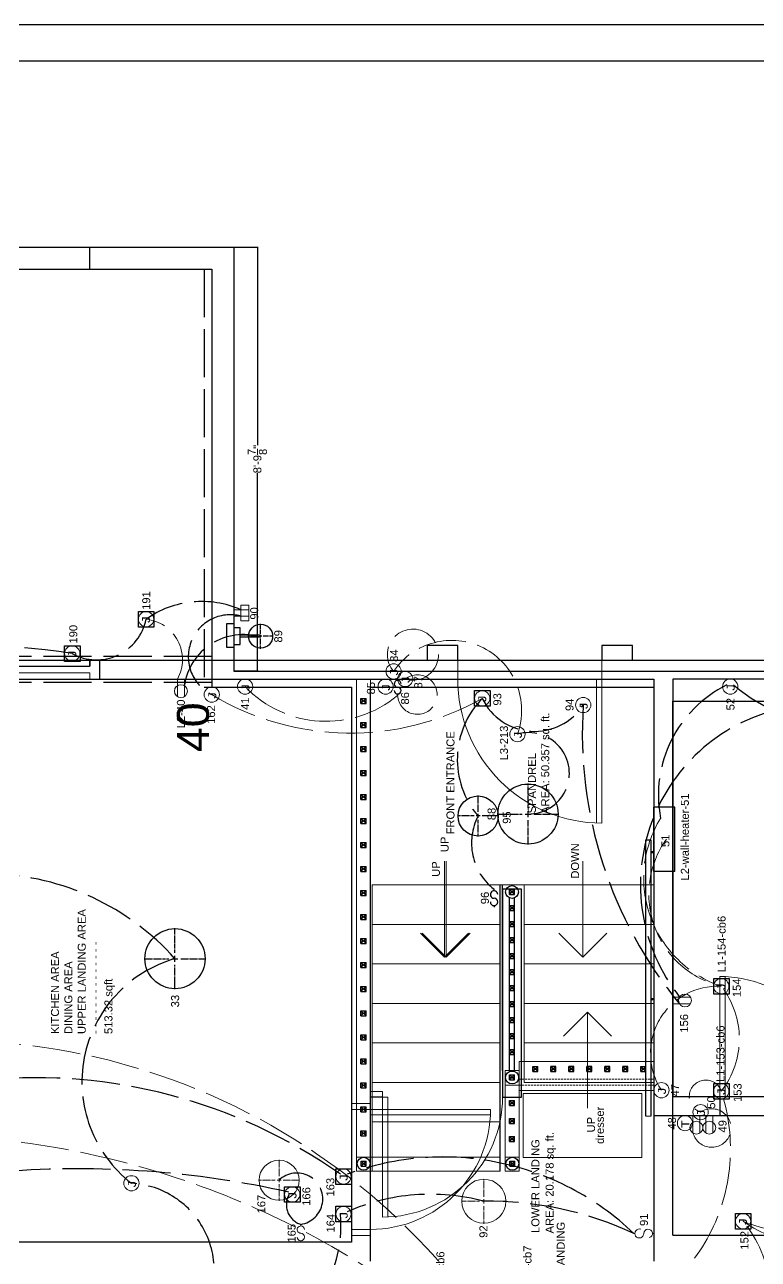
# Model space of a CAD drawing. Header units: inches. Extents: x 12 to 619, y -4 to 515.
# Drawn here: x 233.5 to 416.7, y 206.8 to 515.3 of the extents above; entities that cross this region are included whole.
import ezdxf

# ---------------------------------------------------------------- set-up
doc = ezdxf.new("R2010")
doc.units = ezdxf.units.IN
doc.header["$MEASUREMENT"] = 0
for name, pattern in [('ACAD_ISO02W100', [15, 12, -3]), ('CENTER2', [1.125, 0.75, -0.125, 0.125, -0.125]), ('DASHED', [0.75, 0.5, -0.25])]:
    doc.linetypes.add(name, pattern=pattern)
doc.layers.get('0').update_dxf_attribs({"color": 1, "lineweight": 9})
for name, color, linetype, lineweight in [('00-page-edge', 7, 'Continuous', 9), ('A101-Floorplan-1st-floor', 7, 'Continuous', 9), ('A101-Text', 7, 'Continuous', 9), ('A201-Floorplan-2nd-floor', 3, 'Continuous', 9), ('A201-Text', 3, 'Continuous', 9), ('E101-Electrical-1st-floor', 7, 'Continuous', 9), ('E201-Electrical-2nd-floor', 3, 'Continuous', 9)]:
    doc.layers.add(name, color=color, linetype=linetype, lineweight=lineweight)
doc.layers.get('0').off()
doc.styles.add('Reg', font='Courier New.ttf', dxfattribs={"height": 1})
doc.styles.get("Standard").update_dxf_attribs({"font": 'Arial.ttf', "height": 2})
doc.dimstyles.get("Standard").update_dxf_attribs({"dimtxt": 0.18, "dimasz": 0.1175, "dimexe": 0.18, "dimexo": 0.0625, "dimgap": 0.09, "dimtad": 0, "dimtoh": 1, "dimdec": 3, "dimzin": 0, "dimdsep": 46, "dimlunit": 4, "dimtxsty": 'Standard', "dimblk": 'ARCHTICK', "dimblk1": 'ARCHTICK', "dimblk2": 'ARCHTICK', "dimcen": 0.09, "dimadec": 1, "dimazin": 0, "dimtfac": 1, "dimtdec": 3, "dimtofl": 0, "dimtmove": 0, "dimatfit": 3, "dimfxl": 1, "dimtolj": 1, "dimtzin": 0, "dimarcsym": 0})

# ---------------------------------------------------------------- blocks, each defined once
blk = doc.blocks.new('*U12')
at = {"layer": 'E101-Electrical-1st-floor', "color": 0, "linetype": 'CENTER2', "lineweight": 30, "transparency": 16777216}
for p, q in [((0, 0.6), (0, 3.12)), ((-3.12, 0), (-0.6, 0)), ((0.6, 0), (3.12, 0)), ((0, -3.12), (0, -0.6))]:
    blk.add_line(p, q, dxfattribs=at)
at = {"layer": 'E101-Electrical-1st-floor', "color": 0, "linetype": 'Continuous', "lineweight": 30, "transparency": 16777216}
for p, q in [((-0.3, 0), (0.3, 0)), ((0, -0.3), (0, 0.3))]:
    blk.add_line(p, q, dxfattribs=at)
blk = doc.blocks.new('porch-led')
at = {"layer": 'E101-Electrical-1st-floor', "lineweight": 30}
for p, q in [((-2.85, 0, -84.5), (-2.85, 1.75, -84.5)), ((-2.85, 1.75, -84.5), (3.15, 1.75, -84.5)), ((3.15, 0, -84.5), (-2.85, 0, -84.5)), ((-2.08, 0, -84.5), (-2.08, -1.62, -84.5)), ((2.04, 0, -84.5), (-2.08, 0, -84.5)), ((2.04, -1.62, -84.5), (2.04, 0, -84.5)), ((3.15, 1.75, -84.5), (3.15, 0, -84.5)), ((-2.08, -1.62, -84.5), (2.04, -1.62, -84.5)), ((-0.27, -6.7, -84.5), (-0.27, -1.62, -84.5)), ((0.23, -6.7, -84.5), (0.23, -1.62, -84.5))]:
    blk.add_line(p, q, dxfattribs=at)
blk.add_circle((-0.02, -6.7, -84.5), 3, dxfattribs=at)
at = {"layer": 'E101-Electrical-1st-floor', "linetype": 'CENTER2', "lineweight": 30}
blk.add_blockref('*U12', (-0.02, -6.7, -84.5), dxfattribs=at)
blk = doc.blocks.new('L2-dining-room-window')
at = {"layer": 'A201-Floorplan-2nd-floor', "lineweight": 30}
for p, q in [((0, -2.5), (0, 0)), ((0, 0), (4.75, 0)), ((4.75, 0), (4.75, -2.5)), ((3.2, -2.5), (4.75, -2.5)), ((3.2, -2.5), (3.2, -92.5)), ((4.75, -2.5), (3.2, -2.5)), ((0, -92.5), (0, -95)), ((3.2, -92.5), (4.75, -92.5)), ((4.75, -92.5), (3.2, -92.5)), ((4.75, -95), (4.75, -92.5)), ((0, -95), (4.75, -95))]:
    blk.add_line(p, q, dxfattribs=at)
at = {"layer": 'A201-Floorplan-2nd-floor'}
blk.add_lwpolyline([(0, -92.5), (1.55, -92.5), (1.55, -2.5), (0, -2.5)], dxfattribs=at)
blk = doc.blocks.new('L2-SE-bedroom')
at = {"layer": 'A201-Floorplan-2nd-floor'}
for p, q in [((30, 0), (0, 0)), ((0, 0), (0, -1.38)), ((0, -1.38), (29.97, -1.38))]:
    blk.add_line(p, q, dxfattribs=at)
blk.add_arc((0, 0), 30, 270, 0, dxfattribs=at)
blk = doc.blocks.new('L2-wall-heater-51')
at = {"layer": 'E201-Electrical-2nd-floor', "lineweight": 30}
for p, q in [((0, -0.5, -12.5), (0, 4.75, -12.5)), ((0, 4.75, -12.5), (16, 4.75, -12.5)), ((16, -0.5, -12.5), (16, 4.75, -12.5)), ((0, 0, -12.5), (16, 0, -12.5)), ((0, -0.5, -12.5), (16, -0.5, -12.5))]:
    blk.add_line(p, q, dxfattribs=at)
blk = doc.blocks.new('lower-landing-to-garage-door')
at = {"layer": 'A101-Floorplan-1st-floor'}
for p, q in [((30, 0), (28.62, 0)), ((30, 0), (30, -30)), ((28.62, 0), (28.62, -29.97))]:
    blk.add_line(p, q, dxfattribs=at)
blk.add_arc((30, 0), 30, 180, 270, dxfattribs=at)
blk = doc.blocks.new('spandrel-door')
at = {"layer": 'A101-Floorplan-1st-floor'}
for p, q in [((0, 0), (-30, 0)), ((0, -1.38), (0, 0)), ((0, -1.38), (-29.97, -1.38))]:
    blk.add_line(p, q, dxfattribs=at)
blk.add_arc((0, 0), 30, 180, 270, dxfattribs=at)
blk = doc.blocks.new('brick-facade-right-of-front-door')
at = {"lineweight": 30}
for p, q in [((3.625, 7.625), (0, 7.625)), ((0, 7.625), (0, 0)), ((3.625, 0), (3.625, 7.625)), ((0, 0), (3.625, 0))]:
    blk.add_line(p, q, dxfattribs=at)
blk = doc.blocks.new('brick-facade-left-of-front-door')
at = {"lineweight": 30}
for p, q in [((3.625, 0), (0, 0)), ((0, 0), (0, -7.625)), ((3.625, -7.625), (3.625, 0)), ((0, -7.625), (3.625, -7.625))]:
    blk.add_line(p, q, dxfattribs=at)
blk = doc.blocks.new('*U73')
at = {"layer": 'E101-Electrical-1st-floor', "color": 0, "linetype": 'CENTER2', "transparency": 16777216}
for p, q in [((0, 1.1), (0, 5.62)), ((-5.62, 0), (-1.1, 0)), ((1.1, 0), (5.62, 0)), ((0, -5.62), (0, -1.1))]:
    blk.add_line(p, q, dxfattribs=at)
at = {"layer": 'E101-Electrical-1st-floor', "color": 0, "linetype": 'Continuous', "transparency": 16777216}
for p, q in [((-0.55, 0), (0.55, 0)), ((0, -0.55), (0, 0.55))]:
    blk.add_line(p, q, dxfattribs=at)
blk = doc.blocks.new('L1-landing-led-92')
at = {"layer": 'E101-Electrical-1st-floor'}
blk.add_circle((0, 0, -82.12), 5.5, dxfattribs=at)
at = {"layer": 'E101-Electrical-1st-floor', "linetype": 'CENTER2'}
blk.add_blockref('*U73', (0, 0, -82.12), dxfattribs=at)
blk = doc.blocks.new('L1-switch-165')
at = {"layer": 'E101-Electrical-1st-floor'}
for p, q in [((0.41, 0, -51.62), (0, 0, -51.62)), ((4.08, 0, -51.62), (4.49, 0, -51.62))]:
    blk.add_line(p, q, dxfattribs=at)
for centre, start, end in [((1.32, 0, -51.62), 90, 270), ((3.17, 0, -51.62), 270, 180), ((1.34, 0, -51.62), 270, 0)]:
    blk.add_arc(centre, 0.916, start, end, dxfattribs=at)
blk = doc.blocks.new('L2-duplex-40')
at = {"layer": 'E201-Electrical-2nd-floor'}
for p, q in [((0, 1.73, -15.88), (-4.39, 1.72, -15.88)), ((0, 0, -15.88), (-4.38, -0.01, -15.88))]:
    blk.add_line(p, q, dxfattribs=at)
blk.add_circle((-3.03, 0.87, -15.88), 1.61, dxfattribs=at)
blk = doc.blocks.new('L2-duplex-40-to-porch-led')
at = {"layer": 'E101-Electrical-1st-floor'}
for p, q in [((0, 0), (-4.39, -0.01)), ((0, -1.73), (-4.38, -1.74))]:
    blk.add_line(p, q, dxfattribs=at)
blk.add_circle((-3.03, -0.86), 1.61, dxfattribs=at)
blk = doc.blocks.new('*U133')
at = {"layer": 'E201-Electrical-2nd-floor', "color": 0, "linetype": 'CENTER2', "lineweight": -3, "transparency": 16777216}
for p, q in [((0, 1.5), (0, 7.62)), ((-7.62, 0), (-1.5, 0)), ((1.5, 0), (7.62, 0)), ((0, -7.62), (0, -1.5))]:
    blk.add_line(p, q, dxfattribs=at)
at = {"layer": 'E201-Electrical-2nd-floor', "color": 0, "linetype": 'Continuous', "lineweight": -3, "transparency": 16777216}
for p, q in [((-0.75, 0), (0.75, 0)), ((0, -0.75), (0, 0.75))]:
    blk.add_line(p, q, dxfattribs=at)
blk = doc.blocks.new('L2-ceiling-led-33')
at = {"layer": 'E201-Electrical-2nd-floor', "lineweight": -3}
blk.add_circle((0, 0, -93.62), 7.5, dxfattribs=at)
at = {"layer": 'E201-Electrical-2nd-floor', "linetype": 'CENTER2', "lineweight": -3, "rotation": 270}
blk.add_blockref('*U133', (0, 0, -93.62), dxfattribs=at)
blk = doc.blocks.new('L2-j-box')
at = {"layer": 'E201-Electrical-2nd-floor'}
blk.add_circle((0, 0), 1.9, dxfattribs=at)
at = {"layer": 'E201-Electrical-2nd-floor', "lineweight": 5, "style": 'Reg'}
blk.add_text('J', height=2, dxfattribs=at).set_placement((-1.25, -1.11))
blk = doc.blocks.new('L2-j-box-47')
at = {"layer": 'E201-Electrical-2nd-floor'}
blk.add_circle((0, -1.9, -46.62), 1.9, dxfattribs=at)
at = {"layer": 'E201-Electrical-2nd-floor', "lineweight": 5, "style": 'Reg'}
blk.add_text('J', height=2, dxfattribs=at).set_placement((-1.25, -3.01, -46.62))
blk = doc.blocks.new('L2-thermostat-48')
at = {"layer": 'E201-Electrical-2nd-floor'}
blk.add_circle((-1.9, 0, -59.62), 1.9, dxfattribs=at)
at = {"layer": 'E201-Electrical-2nd-floor', "lineweight": 5, "style": 'Reg'}
blk.add_text('T', height=2, dxfattribs=at).set_placement((-3.15, -1.11, -59.62))
blk = doc.blocks.new('L2-j-box-50')
at = {"layer": 'E201-Electrical-2nd-floor'}
blk.add_circle((-0.1, -1.9, -2), 1.9, dxfattribs=at)
at = {"layer": 'E201-Electrical-2nd-floor', "lineweight": 5, "style": 'Reg'}
blk.add_text('J', height=2, dxfattribs=at).set_placement((-1.35, -3.01, -2))
blk = doc.blocks.new('L2-two-duplex-49')
at = {"layer": 'E201-Electrical-2nd-floor'}
for p, q in [((0, 2.46, -15.62), (-4.39, 2.46, -15.62)), ((0, 0.73, -15.62), (-4.38, 0.73, -15.62)), ((0, -0.74, -15.62), (-4.39, -0.74, -15.62)), ((0, -2.47, -15.62), (-4.38, -2.47, -15.62))]:
    blk.add_line(p, q, dxfattribs=at)
for centre in [(-3.03, 1.6, -15.62), (-3.03, -1.6, -15.62)]:
    blk.add_circle(centre, 1.61, dxfattribs=at)
blk = doc.blocks.new('L2-j-box-52')
at = {"layer": 'E201-Electrical-2nd-floor'}
blk.add_circle((-1.9, 0, -27), 1.9, dxfattribs=at)
at = {"layer": 'E201-Electrical-2nd-floor', "lineweight": 5, "style": 'Reg'}
blk.add_text('J', height=2, dxfattribs=at).set_placement((-3.15, -1.11, -27))
blk = doc.blocks.new('L2-j-box-84')
at = {"layer": 'E201-Electrical-2nd-floor'}
blk.add_circle((1.9, 0, -147), 1.9, dxfattribs=at)
at = {"layer": 'E201-Electrical-2nd-floor', "lineweight": 5, "style": 'Reg'}
blk.add_text('J', height=2, dxfattribs=at).set_placement((0.65, -1.11, -147))
blk = doc.blocks.new('L2-j-box-85')
at = {"layer": 'E201-Electrical-2nd-floor'}
blk.add_circle((-1.9, 0, -70.12), 1.9, dxfattribs=at)
at = {"layer": 'E201-Electrical-2nd-floor', "lineweight": 5, "style": 'Reg'}
blk.add_text('J', height=2, dxfattribs=at).set_placement((-3.15, -1.11, -70.12))
blk = doc.blocks.new('L2-motion-switch-86')
at = {"layer": 'E201-Electrical-2nd-floor', "lineweight": -3}
for p, q in [((-3.74, 0, -64.62), (-4.11, 0, -64.62)), ((-0.37, 0, -64.62), (0, 0, -64.62))]:
    blk.add_line(p, q, dxfattribs=at)
for centre, start, end in [((-2.9, 0, -64.62), 90, 360), ((-1.22, 0, -64.62), 90, 180), ((-1.21, 0, -64.62), 270, 90)]:
    blk.add_arc(centre, 0.84, start, end, dxfattribs=at)
blk = doc.blocks.new('L2-j-box-87')
at = {"layer": 'E201-Electrical-2nd-floor'}
blk.add_circle((0, -1.9, -70.25), 1.9, dxfattribs=at)
at = {"layer": 'E201-Electrical-2nd-floor', "lineweight": 5, "style": 'Reg'}
blk.add_text('J', height=2, dxfattribs=at).set_placement((-1.25, -3.01, -70.25))
blk = doc.blocks.new('L2-front-door')
at = {"layer": 'A201-Floorplan-2nd-floor'}
for p, q in [((-36, 0), (0, 0)), ((-35.97, 1.38), (0, 1.38))]:
    blk.add_line(p, q, dxfattribs=at)
at = {"layer": 'A201-Floorplan-2nd-floor', "lineweight": 30}
blk.add_line((0, 1.38), (0, 0), dxfattribs=at)
at = {"layer": 'A201-Floorplan-2nd-floor'}
blk.add_arc((0, 0), 36, 90, 180, dxfattribs=at)
blk = doc.blocks.new('L2-banister-rail')
at = {"layer": 'A201-Floorplan-2nd-floor', "lineweight": -3}
for p, q in [((292.34, -354.55), (291.09, -355.8)), ((292.34, -355.8), (291.09, -354.55)), ((291.09, -354.55), (291.09, -355.8)), ((291.09, -354.55), (292.34, -354.55)), ((292.34, -354.55), (292.34, -355.8)), ((291.09, -355.8), (292.34, -355.8))]:
    blk.add_line(p, q, dxfattribs=at)
at = {"layer": 'A201-Floorplan-2nd-floor', "lineweight": 5}
blk.add_line((291.71, -355.8), (291.71, -354.55), dxfattribs=at)
blk = doc.blocks.new('L2-dresser-in-front-of-banister')
at = {"layer": 'A201-Floorplan-2nd-floor', "lineweight": 5}
for p, q in [((232.25, -357.98), (232.25, -387.6)), ((248.25, -357.98), (232.25, -357.98)), ((248.25, -387.6), (248.25, -357.98)), ((232.25, -387.6), (248.25, -387.6))]:
    blk.add_line(p, q, dxfattribs=at)
blk = doc.blocks.new('L2-SW-bannister-ball')
at = {"layer": 'A201-Floorplan-2nd-floor', "lineweight": -3}
blk.add_circle((231.61, -355.22), 1.62, dxfattribs=at)
at = {"color": 1, "lineweight": 5}
blk.add_blockref('L2-banister-rail', (-60.1, -0.01), dxfattribs=at)
blk = doc.blocks.new('L2-SE-bannister-ball')
at = {"layer": 'A201-Floorplan-2nd-floor', "lineweight": -3}
blk.add_circle((252.25, -355.22), 1.62, dxfattribs=at)
at = {"color": 1, "lineweight": 5}
blk.add_blockref('L2-banister-rail', (-39.46, 0), dxfattribs=at)
blk = doc.blocks.new('L1-pt-5-bannister-ball')
at = {"layer": 'A201-Floorplan-2nd-floor', "lineweight": -3}
blk.add_circle((298.59, -355.2), 1.61, dxfattribs=at)
at = {"color": 1, "lineweight": 5}
blk.add_blockref('L2-banister-rail', (6.88, -0.02), dxfattribs=at)
blk = doc.blocks.new('L2-south-stairway-5-steps')
at = {"layer": 'A201-Floorplan-2nd-floor', "lineweight": 5}
for p, q in [((-49.375, 0), (0, 0)), ((-49.375, 0), (-49.375, -32.40625)), ((-39.5, 0), (-39.5, -32.40625)), ((-29.625, 0), (-29.625, -32.40625)), ((-19.75, 0), (-19.75, -32.40625)), ((-9.875, 0), (-9.875, -32.40625)), ((0, 0), (0, -32.40625))]:
    blk.add_line(p, q, dxfattribs=at)
blk = doc.blocks.new('L1-south-stairway-5-steps')
at = {"layer": 'A101-Floorplan-1st-floor', "lineweight": 5}
for p, q in [((-49.375, 0), (0, 0)), ((-49.375, 0), (-49.375, -32.40625)), ((-39.5, 0), (-39.5, -32.40625)), ((-29.625, 0), (-29.625, -32.40625)), ((-19.75, 0), (-19.75, -32.40625)), ((-9.875, 0), (-9.875, -32.40625)), ((0, 0), (0, -32.40625))]:
    blk.add_line(p, q, dxfattribs=at)
blk = doc.blocks.new('L2-south-stairway-handrail-to-L1')
at = {"layer": 'A201-Floorplan-2nd-floor', "lineweight": -3}
for p, q in [((-44.12, 1.25), (11.23, 1.25)), ((11.23, 0), (-44.12, 0)), ((-28.71, -0.75), (-28.71, 0)), ((-28.46, -0.75), (-28.46, 0)), ((8.09, 0), (8.09, -0.75)), ((8.34, 0), (8.34, -0.75)), ((11.23, 1.25), (11.23, 0))]:
    blk.add_line(p, q, dxfattribs=at)
blk = doc.blocks.new('L1-south-stairway-handrail')
at = {"layer": 'A101-Floorplan-1st-floor', "lineweight": -3}
for p, q in [((-57.8, 1.25), (11.23, 1.25)), ((11.23, 0), (-57.8, 0)), ((-28.71, -0.75), (-28.71, 0)), ((-28.46, -0.75), (-28.46, 0)), ((8.09, 0), (8.09, -0.75)), ((8.34, 0), (8.34, -0.75)), ((11.23, 1.25), (11.23, 0))]:
    blk.add_line(p, q, dxfattribs=at)
at = {"layer": 'A101-Floorplan-1st-floor', "lineweight": 5}
blk.add_line((-57.8, 1.25), (-57.8, 0), dxfattribs=at)
blk = doc.blocks.new('L1-arrow')
at = {"lineweight": 5}
for p, q in [((188.32, -365.98), (182.32, -359.98)), ((182.32, -365.98), (164.32, -365.98)), ((182.32, -365.98), (188.32, -365.98)), ((188.32, -365.98), (182.32, -371.98))]:
    blk.add_line(p, q, dxfattribs=at)
blk = doc.blocks.new('L1-ceiling-j-box-163')
at = {"layer": 'E101-Electrical-1st-floor', "lineweight": 30}
for p, q in [((-1.98, 3.77, -99.87), (0, 3.78, -99.87)), ((-1.98, -0.08, -99.87), (-1.98, 3.77, -99.87)), ((0, 3.78, -99.87), (1.93, 3.78, -99.87)), ((1.93, 3.78, -99.87), (1.93, -0.08, -99.87)), ((1.93, -0.08, -99.87), (-1.98, -0.08, -99.87))]:
    blk.add_line(p, q, dxfattribs=at)
at = {"layer": 'E101-Electrical-1st-floor'}
blk.add_circle((0, 1.88, -99.87), 1.9, dxfattribs=at)
at = {"layer": 'E101-Electrical-1st-floor', "lineweight": 5, "style": 'Reg'}
blk.add_text('J', height=2, dxfattribs=at).set_placement((-1.3, 0.86, -99.87))
blk = doc.blocks.new('L1-j-box-164')
at = {"layer": 'E101-Electrical-1st-floor', "lineweight": 30}
for p, q in [((-1.98, 0, -99.87), (-1.98, 3.85, -99.87)), ((-1.98, 3.85, -99.87), (0, 3.85, -99.87)), ((0, 3.85, -99.87), (1.93, 3.85, -99.87)), ((1.93, 3.85, -99.87), (1.93, 0, -99.87)), ((1.93, 0, -99.87), (-1.98, 0, -99.87))]:
    blk.add_line(p, q, dxfattribs=at)
at = {"layer": 'E101-Electrical-1st-floor'}
blk.add_circle((0, 1.95, -99.87), 1.9, dxfattribs=at)
at = {"layer": 'E101-Electrical-1st-floor', "lineweight": 5, "style": 'Reg'}
blk.add_text('J', height=2, dxfattribs=at).set_placement((-1.34, 0.91, -99.87))
blk = doc.blocks.new('L1-ceiling-j-box-152')
at = {"layer": 'E101-Electrical-1st-floor', "lineweight": 30}
for p, q in [((-1.98, -1.95, -96.5), (-1.98, 1.9, -96.5)), ((-1.98, 1.9, -96.5), (0, 1.9, -96.5)), ((0, 1.9, -96.5), (1.93, 1.9, -96.5)), ((1.93, 1.9, -96.5), (1.93, -1.95, -96.5)), ((1.93, -1.95, -96.5), (-1.98, -1.95, -96.5))]:
    blk.add_line(p, q, dxfattribs=at)
at = {"layer": 'E101-Electrical-1st-floor'}
blk.add_circle((0, 0, -96.5), 1.9, dxfattribs=at)
at = {"layer": 'E101-Electrical-1st-floor', "lineweight": 5, "style": 'Reg'}
blk.add_text('J', height=2, dxfattribs=at).set_placement((-1.16, -0.99, -96.5))
blk = doc.blocks.new('L1-ceiling-j-box-153')
at = {"layer": 'E101-Electrical-1st-floor', "lineweight": 30}
for p, q in [((-1.98, -1.95, -96), (-1.98, 1.9, -96)), ((-1.98, 1.9, -96), (0, 1.9, -96)), ((0, 1.9, -96), (1.93, 1.9, -96)), ((1.93, 1.9, -96), (1.93, -1.95, -96)), ((1.93, -1.95, -96), (-1.98, -1.95, -96))]:
    blk.add_line(p, q, dxfattribs=at)
at = {"layer": 'E101-Electrical-1st-floor'}
blk.add_circle((0, 0, -96), 1.9, dxfattribs=at)
at = {"layer": 'E101-Electrical-1st-floor', "lineweight": 5, "style": 'Reg'}
blk.add_text('J', height=2, dxfattribs=at).set_placement((-1.16, -0.99, -96))
blk = doc.blocks.new('L1-ceiling-j-box-154')
at = {"layer": 'E101-Electrical-1st-floor', "lineweight": 30}
for p, q in [((-1.98, -1.95, -95.88), (-1.98, 1.9, -95.88)), ((-1.98, 1.9, -95.88), (0, 1.9, -95.88)), ((0, 1.9, -95.88), (1.93, 1.9, -95.88)), ((1.93, 1.9, -95.88), (1.93, -1.95, -95.88)), ((1.93, -1.95, -95.88), (-1.98, -1.95, -95.88))]:
    blk.add_line(p, q, dxfattribs=at)
at = {"layer": 'E101-Electrical-1st-floor'}
blk.add_circle((0, 0, -95.88), 1.9, dxfattribs=at)
at = {"layer": 'E101-Electrical-1st-floor', "lineweight": 5, "style": 'Reg'}
blk.add_text('J', height=2, dxfattribs=at).set_placement((-1.16, -0.99, -95.88))
blk = doc.blocks.new('L1-gfci-protected-duplex-156')
at = {"layer": 'E101-Electrical-1st-floor'}
for p, q in [((0, 0, -18.75), (0, -4.39, -18.75)), ((1.73, 0, -18.75), (1.73, -4.38, -18.75))]:
    blk.add_line(p, q, dxfattribs=at)
blk.add_circle((0.86, -3.03, -18.75), 1.61, dxfattribs=at)
blk = doc.blocks.new('L1-j-box-94')
at = {"layer": 'E101-Electrical-1st-floor'}
blk.add_circle((-1.9, 0, -24.5), 1.9, dxfattribs=at)
at = {"layer": 'E101-Electrical-1st-floor', "lineweight": 5, "style": 'Reg'}
blk.add_text('J', height=2, dxfattribs=at).set_placement((-3.15, -1.11, -24.5))
blk = doc.blocks.new('L1-gfci-protected-j-box-162')
at = {"layer": 'E101-Electrical-1st-floor'}
blk.add_circle((0, 0, -48.75), 1.9, dxfattribs=at)
at = {"layer": 'E101-Electrical-1st-floor', "lineweight": 5, "style": 'Reg'}
blk.add_text('J', height=2, dxfattribs=at).set_placement((-1.25, -1.11, -48.75))
blk = doc.blocks.new('*U311')
at = {"layer": 'E101-Electrical-1st-floor', "color": 0, "linetype": 'CENTER2', "transparency": 16777216}
for p, q in [((0, 1), (0, 5.12)), ((-5.12, 0), (-1, 0)), ((1, 0), (5.12, 0)), ((0, -5.12), (0, -1))]:
    blk.add_line(p, q, dxfattribs=at)
at = {"layer": 'E101-Electrical-1st-floor', "color": 0, "linetype": 'Continuous', "transparency": 16777216}
for p, q in [((-0.5, 0), (0.5, 0)), ((0, -0.5), (0, 0.5))]:
    blk.add_line(p, q, dxfattribs=at)
blk = doc.blocks.new('L1-garage-ceiling-led-167')
at = {"layer": 'E101-Electrical-1st-floor'}
blk.add_circle((0, 0, -100.88), 5, dxfattribs=at)
at = {"layer": 'E101-Electrical-1st-floor', "linetype": 'CENTER2'}
blk.add_blockref('*U311', (0, 0, -100.88), dxfattribs=at)
blk = doc.blocks.new('L1-ceiling-j-box-166')
at = {"layer": 'E101-Electrical-1st-floor', "lineweight": 30}
for p, q in [((-1.98, -1.95, -100.12), (-1.98, 1.9, -100.12)), ((-1.98, 1.9, -100.12), (0, 1.9, -100.12)), ((0, 1.9, -100.12), (1.93, 1.9, -100.12)), ((1.93, 1.9, -100.12), (1.93, -1.95, -100.12)), ((1.93, -1.95, -100.12), (-1.98, -1.95, -100.12))]:
    blk.add_line(p, q, dxfattribs=at)
at = {"layer": 'E101-Electrical-1st-floor'}
blk.add_circle((0, 0, -100.12), 1.9, dxfattribs=at)
at = {"layer": 'E101-Electrical-1st-floor', "lineweight": 5, "style": 'Reg'}
blk.add_text('J', height=2, dxfattribs=at).set_placement((-1.27, -1.05, -100.12))
blk = doc.blocks.new('L1-ceiling-j-box-190')
at = {"layer": 'E101-Electrical-1st-floor', "lineweight": 30}
for p, q in [((-1.98, -1.95, -96.88), (-1.98, 1.9, -96.88)), ((-1.98, 1.9, -96.88), (0, 1.9, -96.88)), ((0, 1.9, -96.88), (1.93, 1.9, -96.88)), ((1.93, 1.9, -96.88), (1.93, -1.95, -96.88)), ((1.93, -1.95, -96.88), (-1.98, -1.95, -96.88))]:
    blk.add_line(p, q, dxfattribs=at)
at = {"layer": 'E101-Electrical-1st-floor'}
blk.add_circle((0, 0, -96.88), 1.9, dxfattribs=at)
at = {"layer": 'E101-Electrical-1st-floor', "lineweight": 5, "style": 'Reg'}
blk.add_text('J', height=2, dxfattribs=at).set_placement((-1.16, -0.99, -96.88))
blk = doc.blocks.new('L1-ceiling-j-box-191')
at = {"layer": 'E101-Electrical-1st-floor', "lineweight": 30}
for p, q in [((-1.98, -1.95, -84.5), (-1.98, 1.9, -84.5)), ((-1.98, 1.9, -84.5), (0, 1.9, -84.5)), ((0, 1.9, -84.5), (1.93, 1.9, -84.5)), ((1.93, 1.9, -84.5), (1.93, -1.95, -84.5)), ((1.93, -1.95, -84.5), (-1.98, -1.95, -84.5))]:
    blk.add_line(p, q, dxfattribs=at)
at = {"layer": 'E101-Electrical-1st-floor'}
blk.add_circle((0, 0, -84.5), 1.9, dxfattribs=at)
at = {"layer": 'E101-Electrical-1st-floor', "lineweight": 5, "style": 'Reg'}
blk.add_text('J', height=2, dxfattribs=at).set_placement((-1.16, -0.99, -84.5))
blk = doc.blocks.new('L1-front-porch-gfci-duplex-90')
at = {"layer": 'E101-Electrical-1st-floor'}
for p, q in [((0, 0, -25.5), (0, -3.72, -25.5)), ((1.57, 0, -25.5), (1.57, -3.72, -25.5)), ((-1.18, -3.72, -25.5), (-1.18, -1.79, -25.5)), ((2.75, -1.79, -25.5), (-1.18, -1.79, -25.5)), ((2.75, -1.79, -25.5), (2.75, -3.72, -25.5)), ((2.75, -3.72, -25.5), (-1.18, -3.72, -25.5))]:
    blk.add_line(p, q, dxfattribs=at)
blk = doc.blocks.new('L1-spandrel-ceiling-j-box-93')
at = {"layer": 'E101-Electrical-1st-floor', "lineweight": 30}
for p, q in [((-1.98, -1.95, -39.88), (-1.98, 1.9, -39.88)), ((-1.98, 1.9, -39.88), (0, 1.9, -39.88)), ((0, 1.9, -39.88), (1.93, 1.9, -39.88)), ((1.93, 1.9, -39.88), (1.93, -1.95, -39.88)), ((1.93, -1.95, -39.88), (-1.98, -1.95, -39.88))]:
    blk.add_line(p, q, dxfattribs=at)
at = {"layer": 'E101-Electrical-1st-floor'}
blk.add_circle((0, 0, -39.88), 1.9, dxfattribs=at)
at = {"layer": 'E101-Electrical-1st-floor', "lineweight": 5, "style": 'Reg'}
blk.add_text('J', height=2, dxfattribs=at).set_placement((-1.16, -0.99, -39.88))
blk = doc.blocks.new('*U319')
at = {"layer": 'E101-Electrical-1st-floor', "color": 0, "linetype": 'CENTER2', "lineweight": -3, "transparency": 16777216}
for p, q in [((0, 1), (0, 5.12)), ((-5.12, 0), (-1, 0)), ((1, 0), (5.12, 0)), ((0, -5.12), (0, -1))]:
    blk.add_line(p, q, dxfattribs=at)
at = {"layer": 'E101-Electrical-1st-floor', "color": 0, "linetype": 'Continuous', "lineweight": -3, "transparency": 16777216}
for p, q in [((-0.5, 0), (0.5, 0)), ((0, -0.5), (0, 0.5))]:
    blk.add_line(p, q, dxfattribs=at)
blk = doc.blocks.new('L1-spandrel-ceiling-led-95')
at = {"layer": 'E101-Electrical-1st-floor', "lineweight": -3}
blk.add_circle((0, 0, -39.38), 5, dxfattribs=at)
at = {"layer": 'E101-Electrical-1st-floor', "linetype": 'CENTER2', "lineweight": -3}
blk.add_blockref('*U319', (0, 0, -39.38), dxfattribs=at)
blk = doc.blocks.new('L1-spandrel-basic-switch-96')
at = {"layer": 'E101-Electrical-1st-floor', "lineweight": -3}
for p, q in [((-4.08, 0, -39.38), (-4.49, 0, -39.38)), ((-0.41, 0, -39.38), (0, 0, -39.38))]:
    blk.add_line(p, q, dxfattribs=at)
for centre, start, end in [((-3.17, 0, -39.38), 90, 270), ((-1.32, 0, -39.38), 270, 180), ((-3.15, 0, -39.38), 270, 0)]:
    blk.add_arc(centre, 0.916, start, end, dxfattribs=at)
blk = doc.blocks.new('L1-landing-toggle-switch-91')
at = {"layer": 'E101-Electrical-1st-floor'}
for p, q in [((0, 4.74, -46.25), (0, 5, -46.25)), ((0, 0, -46.25), (0, 0.35, -46.25))]:
    blk.add_line(p, q, dxfattribs=at)
at = {"layer": 'E101-Electrical-1st-floor', "elevation": -46.25}
for points in [[(1.06, 3.25, 3.139408), (0, 2.5, 3.139408)], [(0, 2.5, -2.004555), (-1.06, 1.15)]]:
    blk.add_lwpolyline(points, format="xyb", dxfattribs=at)
blk = doc.blocks.new('L1-154')
at = {"layer": 'E201-Electrical-2nd-floor', "lineweight": 30}
for p, q in [((-1.98, -1.95, -95.88), (-1.98, 1.9, -95.88)), ((-1.98, 1.9, -95.88), (0, 1.9, -95.88)), ((0, 1.9, -95.88), (1.93, 1.9, -95.88)), ((1.93, 1.9, -95.88), (1.93, -1.95, -95.88)), ((1.93, -1.95, -95.88), (-1.98, -1.95, -95.88))]:
    blk.add_line(p, q, dxfattribs=at)
at = {"layer": 'E201-Electrical-2nd-floor'}
blk.add_circle((0, 0, -95.88), 1.9, dxfattribs=at)
at = {"layer": 'E201-Electrical-2nd-floor', "lineweight": 5, "style": 'Reg'}
blk.add_text('J', height=2, dxfattribs=at).set_placement((-1.16, -0.99, -95.88))
blk = doc.blocks.new('L2-51')
at = {"layer": 'E101-Electrical-1st-floor', "lineweight": 30}
for p, q in [((0, 0), (0, 5.25)), ((0, 5.25), (16, 5.25)), ((16, 0), (16, 5.25)), ((0, 0.5), (16, 0.5)), ((0, 0), (16, 0))]:
    blk.add_line(p, q, dxfattribs=at)
blk = doc.blocks.new('L1-153-cb6')
at = {"layer": 'E201-Electrical-2nd-floor', "lineweight": 30}
for p, q in [((-1.98, -1.95), (-1.98, 1.9)), ((-1.98, 1.9), (0, 1.9)), ((0, 1.9), (1.93, 1.9)), ((1.93, 1.9), (1.93, -1.95)), ((1.93, -1.95), (-1.98, -1.95))]:
    blk.add_line(p, q, dxfattribs=at)
at = {"layer": 'E201-Electrical-2nd-floor'}
blk.add_circle((0, 0), 1.9, dxfattribs=at)
at = {"layer": 'E201-Electrical-2nd-floor', "lineweight": 5, "style": 'Reg'}
blk.add_text('J', height=2, dxfattribs=at).set_placement((-1.16, -0.99))
blk = doc.blocks.new('*U401')
at = {"layer": 'E201-Electrical-2nd-floor', "color": 0, "linetype": 'CENTER2', "lineweight": -3, "transparency": 16777216}
for p, q in [((0, 1.5), (0, 7.62)), ((-7.62, 0), (-1.5, 0)), ((1.5, 0), (7.62, 0)), ((0, -7.62), (0, -1.5))]:
    blk.add_line(p, q, dxfattribs=at)
at = {"layer": 'E201-Electrical-2nd-floor', "color": 0, "linetype": 'Continuous', "lineweight": -3, "transparency": 16777216}
for p, q in [((-0.75, 0), (0.75, 0)), ((0, -0.75), (0, 0.75))]:
    blk.add_line(p, q, dxfattribs=at)
blk = doc.blocks.new('L2-pendant-light-88')
at = {"layer": 'E201-Electrical-2nd-floor', "lineweight": -3}
blk.add_circle((0, 0, -85.88), 7.5, dxfattribs=at)
at = {"layer": 'E201-Electrical-2nd-floor', "linetype": 'CENTER2', "lineweight": -3, "rotation": 270}
blk.add_blockref('*U401', (0, 0, -85.88), dxfattribs=at)
blk = doc.blocks.new('L3-212')
at = {"layer": 'E201-Electrical-2nd-floor'}
blk.add_circle((0, 0), 1.9, dxfattribs=at)
at = {"layer": 'E201-Electrical-2nd-floor', "lineweight": 5, "style": 'Reg'}
blk.add_text('J', height=2, dxfattribs=at).set_placement((-1.25, -1.11))
blk = doc.blocks.new('L3-209')
at = {"layer": 'E201-Electrical-2nd-floor'}
blk.add_circle((0, 0), 1.9, dxfattribs=at)
at = {"layer": 'E201-Electrical-2nd-floor', "lineweight": 5, "style": 'Reg'}
blk.add_text('J', height=2, dxfattribs=at).set_placement((-1.25, -1.11))
blk = doc.blocks.new('_ArchTick')
at = {"color": 0, "linetype": 'ByBlock', "lineweight": 30, "const_width": 0.15}
blk.add_lwpolyline([(-0.5, -0.5), (0.5, 0.5)], dxfattribs=at)
blk = doc.blocks.new('*D456')
at = {"layer": 'A101-Text', "color": 0, "lineweight": -2, "transparency": 16777216}
for p, q in [((285.79, 459.75), (291.78, 459.75)), ((291.6, 459.75), (291.6, 410.26)), ((291.6, 353.82), (291.6, 403.31)), ((285.79, 353.82), (291.78, 353.82))]:
    blk.add_line(p, q, dxfattribs=at)
at = {"layer": 'A101-Text', "color": 0, "lineweight": -2, "transparency": 16777216, "xscale": 0.1175, "yscale": 0.1175, "zscale": 0.1175}
for p, rotation in [((291.6, 459.75), 90), ((291.6, 353.82), 270)]:
    blk.add_blockref('_ArchTick', p, dxfattribs=dict(at, rotation=rotation))
at = {"layer": 'A101-Text', "color": 0, "lineweight": 5, "transparency": 16777216, "insert": (291.6, 406.78), "char_height": 2, "attachment_point": 5, "rotation": 90}
blk.add_mtext('\\A1;8\'-9{\\H1x;\\S7/8;}"', dxfattribs=at)

msp = doc.modelspace()

# ---------------------------------------------------------------- linework, layer by layer
at = {"layer": '00-page-edge', "lineweight": -3}
for points in [[(12.0961, -4.0387), (619.3969, -4.0387), (619.3969, 515.3126), (12.0961, 515.3126)], [(565.3969, 4.9613), (21.0961, 4.9613), (21.0961, 506.3126), (565.3969, 506.3126)]]:
    msp.add_lwpolyline(points, close=True, dxfattribs=at)
at = {"layer": 'A101-Floorplan-1st-floor', "lineweight": -3}
for p, q in [((52.3788, 459.7508), (285.7225, 459.7508)), ((249.7538, 454.2508), (249.7538, 459.7508)), ((285.7225, 459.7508), (285.7225, 353.8173)), ((285.7225, 353.8173), (532.5022, 353.8173)), ((319.8232, 206.3187), (319.8232, 349.8187)), ((319.8232, 349.8187), (390.6044, 349.8187)), ((390.6044, 349.8187), (390.6044, 206.3187)), ((395.3544, 212.8187), (395.3544, 346.3187)), ((395.3544, 346.3187), (527.7522, 346.3187)), ((352.1982, 251.0048), (352.1982, 300.3798)), ((322.8232, 247.3701), (319.8232, 247.3701)), ((395.3544, 212.8187), (431.4482, 212.8187))]:
    msp.add_line(p, q, dxfattribs=at)
at = {"layer": 'A101-Floorplan-1st-floor', "linetype": 'ACAD_ISO02W100', "lineweight": -3}
for p, q in [((278.3163, 454.2508), (278.3163, 349.8187)), ((280.2225, 357.4437), (58.0663, 357.4437)), ((280.2225, 350.9437), (58.0663, 350.9437))]:
    msp.add_line(p, q, dxfattribs=at)
at = {"layer": 'A101-Floorplan-1st-floor', "lineweight": 5}
for p, q in [((320.2607, 300.3798), (320.2607, 251.0048)), ((352.1982, 300.3798), (320.2607, 300.3798)), ((352.1982, 290.5048), (320.2607, 290.5048)), ((352.1982, 280.6298), (320.2607, 280.6298)), ((352.1982, 270.7548), (320.2607, 270.7548)), ((352.1982, 260.8798), (320.2607, 260.8798)), ((352.1982, 251.0048), (320.2607, 251.0048)), ((322.8232, 248.7451), (319.8232, 248.7451)), ((322.8232, 247.3701), (322.8232, 248.7451)), ((319.8232, 245.7878), (315.0732, 245.7878)), ((319.8232, 244.2878), (315.0732, 244.2878)), ((315.0732, 214.2563), (319.8232, 214.2563)), ((315.0732, 212.7563), (319.8232, 212.7563))]:
    msp.add_line(p, q, dxfattribs=at)
at = {"layer": 'A101-Floorplan-1st-floor', "lineweight": -3}
msp.add_lwpolyline([(278.3163, 349.8187), (315.0732, 349.8187), (315.0732, 211.0687), (58.0663, 211.0687), (58.0663, 454.2508), (280.2225, 454.2508), (280.2225, 349.8187)], dxfattribs=at)
msp.add_lwpolyline([(357.5732, 247.3701), (357.5732, 299.2672), (352.8232, 299.2672), (352.8232, 247.3701)], close=True, dxfattribs=at)
at = {"layer": 'A201-Floorplan-2nd-floor', "lineweight": -3}
for p, q in [((90.6912, 356.5673), (532.5022, 356.5673)), ((352.1982, 228.8758), (352.1982, 300.3798)), ((352.8232, 254.0048), (352.8232, 300.3798)), ((354.5545, 254.0048), (354.5545, 297.1224)), ((355.8045, 254.0048), (355.8045, 297.1066)), ((407.0419, 247.5048), (407.0419, 242.7548))]:
    msp.add_line(p, q, dxfattribs=at)
at = {"layer": 'A201-Floorplan-2nd-floor', "lineweight": 5}
for p, q in [((341.6398, 351.8173), (341.6398, 356.5673)), ((377.6398, 351.8173), (377.6398, 356.5673)), ((316.3544, 351.8173), (316.3544, 228.8758)), ((319.8544, 351.8173), (319.8544, 228.8758)), ((320.2607, 300.3798), (320.2607, 228.8758)), ((352.1982, 300.3798), (320.2607, 300.3798)), ((390.6044, 300.3798), (352.1982, 300.3798)), ((352.1982, 290.5048), (320.2607, 290.5048)), ((352.1982, 280.6298), (320.2607, 280.6298)), ((352.1982, 270.7548), (320.2607, 270.7548)), ((352.1982, 260.8798), (320.2607, 260.8798)), ((390.6044, 256.2548), (356.9794, 256.2548)), ((356.9794, 228.8758), (356.9794, 256.2548)), ((390.6044, 249.0048), (390.6044, 256.2548)), ((353.4794, 228.8758), (353.4794, 254.0048)), ((353.4794, 254.0048), (356.9794, 254.0048)), ((352.1982, 251.0048), (320.2607, 251.0048)), ((356.9794, 250.3606), (353.4794, 250.3606)), ((390.6044, 249.0048), (356.9794, 249.0048)), ((352.1982, 241.1298), (320.2607, 241.1298)), ((352.1982, 232.3161), (316.3544, 232.3161)), ((353.4794, 232.3161), (356.9794, 232.3161)), ((316.3544, 228.8758), (352.1982, 228.8758)), ((353.4794, 228.8758), (356.9794, 228.8758))]:
    msp.add_line(p, q, dxfattribs=at)
at = {"layer": 'A201-Floorplan-2nd-floor', "linetype": 'DASHED', "lineweight": 5}
for p, q in [((356.9794, 251.8606), (390.6044, 251.8606)), ((356.9794, 250.3606), (390.6044, 250.3606))]:
    msp.add_line(p, q, dxfattribs=at)
at = {"layer": 'A201-Floorplan-2nd-floor', "lineweight": -3}
for points in [[(221.7882, 173.9383), (221.7882, 40.0259), (95.4132, 39.9423), (95.4132, 351.8173), (390.6044, 351.8173), (390.6044, 242.7548), (453.452, 242.7548), (453.452, 218.2548), (439.8979, 218.2548), (439.8979, 152.5048), (404.5647, 152.5048), (404.5647, 173.9383), (221.7829, 173.9383)], [(366.1044, 254.9673), (364.8549, 254.9673)], [(370.6044, 254.9673), (369.3549, 254.9673)], [(375.1044, 254.9673), (373.8549, 254.9673)], [(379.6044, 254.9673), (378.358, 254.9673)], [(384.1044, 254.9673), (382.8549, 254.9673)]]:
    msp.add_lwpolyline(points, dxfattribs=at)
msp.add_lwpolyline([(457.327, 247.5048), (457.327, 218.2548), (527.7522, 218.2548), (527.7522, 351.8173), (395.3544, 351.8173), (395.3544, 247.5048)], close=True, dxfattribs=at)
at = {"layer": 'E101-Electrical-1st-floor', "linetype": 'ACAD_ISO02W100', "lineweight": -3}
for centre, radius, start, end in [((277.7232, 347.1482), 24.0391, 65.976439, 125.346049), ((284.8762, 357.3534), 10.5178, 75.49911, 243.739066), ((251.4842, 369.1789), 12.5678, 240.935353, 348.885597), ((288.0754, 348.0661), 14.8386, 72.964763, 171.979659), ((218.5791, 179.0342), 181.1529, 81.492461, 98.705679), ((363.344, 331.7087), 21.8073, 135.609549, 220.351827), ((360.8327, 353.222), 14.4928, 205.582397, 326.941857), ((479.0324, 338.2504), 106.2881, 176.188203, 219.508098), ((432.3762, 300.4026), 45.1126, 101.267748, 218.43126), ((359.7504, 310.8277), 14.6757, 152.567175, 231.915958), ((236.1302, 119.8269), 132.3744, 54.848465, 135.282954), ((338.0097, 163.5229), 68.8605, 46.276787, 110.409952), ((246.6965, -11.8894), 241.3278, 77.363963, 111.291744), ((301.5041, 221.93), 6.4413, 278.365841, 133.93276), ((304.0082, 220.4729), 5.1594, 151.387068, 252.31919), ((334.8378, 171.2507), 51.8117, 75.093531, 113.719969), ((349.3395, 135.512), 85.8147, 65.001416, 90.783569), ((282.3427, 215.0258), 30.1418, 297.619286, 5.731244)]:
    msp.add_arc(centre, radius, start, end, dxfattribs=at)
at = {"layer": 'E101-Electrical-1st-floor', "linetype": 'ACAD_ISO02W100', "lineweight": 5}
for centre, radius, start, end in [((262.7726, 356.6838), 10.1264, 331.259964, 84.084357), ((314.8116, 405.2952), 66.9939, 238.915499, 299.460418), ((413.0742, 298.0692), 23.7089, 144.606232, 256.272932), ((390.6083, 261.9281), 21.341, 322.100258, 37.899742), ((363.4784, 234.4355), 46.2625, 286.595085, 18.11374), ((425.2167, 245.0942), 31.3063, 246.803639, 346.326464), ((390.6571, 197.7807), 28.9442, 194.939858, 39.827165), ((436.4013, 250.9315), 41.8453, 235.808109, 304.191891)]:
    msp.add_arc(centre, radius, start, end, dxfattribs=at)
at = {"layer": 'E201-Electrical-2nd-floor', "linetype": 'ACAD_ISO02W100', "lineweight": 5}
for centre, radius, start, end in [((330.4453, 357.9037), 6.3808, 252.528111, 221.031714), ((340.1416, 344.0118), 17.455, 339.944412, 146.228111), ((331.5563, 347.9266), 4.9294, 182.600049, 127.880838), ((308.7697, 369.1669), 27.9242, 223.571777, 309.767382), ((416.6476, 302.0878), 28.5718, 148.539244, 251.21758), ((406.5626, 258.2596), 16.8012, 86.978632, 213.187664), ((214.6294, 98.4975), 162.9976, 348.783325, 136.924452), ((403.5603, 247.4888), 4.1091, 18.883551, 251.803922), ((405.0373, 239.6287), 4.8242, 195.205827, 124.899815), ((204.1322, 23.0294), 214.9445, 47.193865, 119.655992)]:
    msp.add_arc(centre, radius, start, end, dxfattribs=at)
at = {"layer": 'E201-Electrical-2nd-floor', "linetype": 'ACAD_ISO02W100', "lineweight": -3}
for centre, radius, start, end in [((422.5436, 322.7572), 30.8103, 116.376848, 190.769908), ((439.192, 384.2394), 44.3917, 229.746703, 303.974275), ((359.3409, 328.2579), 10.1713, 269.123232, 105.994452), ((223.6293, 239.6109), 63.5548, 41.758866, 134.537194), ((279.8739, 251.112), 32.0676, 105.993817, 232.072703), ((258.9435, 203.9327), 21.9186, 325.643802, 86.809811)]:
    msp.add_arc(centre, radius, start, end, dxfattribs=at)

# ---------------------------------------------------------------- block references
at = {"lineweight": -3, "rotation": 89.99999999999999}
for name, p in [('L2-dining-room-window', (157.2419, 351.8173)), ('L2-SE-bedroom', (407.0419, 247.5048))]:
    msp.add_blockref(name, p, dxfattribs=at)
at = {"lineweight": 5, "rotation": 89.99999999999999}
for name, p in [('L2-front-door', (377.6398, 351.8173)), ('L2-south-stairway-handrail-to-L1', (389.8544, 300.3798)), ('L1-south-stairway-handrail', (389.8544, 300.3798)), ('L1-pt-5-bannister-ball', (0, 0)), ('L2-south-stairway-5-steps', (358.1982, 300.3798)), ('L1-south-stairway-5-steps', (358.1982, 300.3798)), ('L2-SE-bannister-ball', (0, 0)), ('L2-dresser-in-front-of-banister', (0, 0)), ('L2-SW-bannister-ball', (-37.0725, -0.9188)), ('L2-SW-bannister-ball', (0.0525, -0.9194))]:
    msp.add_blockref(name, p, dxfattribs=at)
at = {"color": 1, "lineweight": 5, "rotation": 89.99999999999999}
for p in [(-37.0675, 54.6046), (-37.0675, 48.6046), (-37.0675, 42.6046), (-37.0675, 36.6046), (-37.0675, 30.6046), (-37.0675, 24.6046), (-37.0675, 18.6046), (-37.0675, 12.6046), (-37.0675, 6.6046), (0.0212, 2.8831), (-37.0675, 0.6046), (0, -1.1169), (-37.0675, -5.3954), (0, -5.1169), (-37.0675, -11.3954), (0, -9.1169), (0, -13.1169), (-37.0675, -17.3954), (0, -17.1169), (-37.0675, -23.3954), (0, -21.1169), (0, -25.1169), (-37.0675, -29.3954), (0, -29.1169), (0, -33.1169), (-37.0675, -35.3954), (5.8035, -37.3699), (10.3035, -37.3699), (14.8035, -37.3699), (19.3035, -37.3699), (23.8035, -37.3325), (28.3035, -37.3699), (32.8035, -37.3325), (-37.0675, -41.3954), (-37.0675, -47.3954), (0, -45.8509), (0, -50.3509), (-37.0675, -53.3954), (0, -54.8509)]:
    msp.add_blockref('L2-banister-rail', p, dxfattribs=at)
at = {"layer": 'A101-Floorplan-1st-floor', "lineweight": 5}
for p, rotation in [((704.3351, 470.5934), 270), ((8.0706, 80.2707), 89.99999999999999)]:
    msp.add_blockref('L1-arrow', p, dxfattribs=dict(at, rotation=rotation))
at = {"layer": 'A101-Floorplan-1st-floor', "lineweight": -3, "rotation": 89.99999999999999}
for name, p in [('spandrel-door', (322.8232, 247.3701)), ('lower-landing-to-garage-door', (319.8232, 214.2878))]:
    msp.add_blockref(name, p, dxfattribs=at)
at = {"layer": 'A201-Floorplan-2nd-floor', "lineweight": -3, "rotation": 89.99999999999999}
for name, p in [('brick-facade-right-of-front-door', (341.6398, 356.5673)), ('brick-facade-left-of-front-door', (377.6398, 356.5673))]:
    msp.add_blockref(name, p, dxfattribs=at)
at = {"layer": 'A201-Floorplan-2nd-floor', "lineweight": 5}
for name, p, rotation in [('L2-j-box', (288.5382, 349.9198), 89.99999999999999), ('L1-arrow', (704.7186, 470.5934), 270), ('L1-arrow', (738.8692, 470.5934), 270)]:
    msp.add_blockref(name, p, dxfattribs=dict(at, rotation=rotation))
at = {"layer": 'E101-Electrical-1st-floor', "lineweight": 5, "rotation": 89.99999999999999}
for name, p in [('L1-front-porch-gfci-duplex-90', (285.7225, 367.5361, 25.5)), ('L1-ceiling-j-box-191', (263.8163, 366.7562, 84.5)), ('L1-ceiling-j-box-190', (245.3788, 358.1937, 96.875)), ('L1-gfci-protected-j-box-162', (280.2225, 347.9212, 48.75)), ('L1-spandrel-ceiling-j-box-93', (347.7607, 346.9869, 39.875)), ('L1-j-box-94', (372.9794, 347.2139, 24.5)), ('L1-spandrel-ceiling-led-95', (346.725, 317.5889, 39.375)), ('L2-51', (395.8544, 303.7548)), ('L1-spandrel-basic-switch-96', (350.6982, 299.2764, 39.375)), ('L1-ceiling-j-box-154', (407.4482, 275.0375, 95.875)), ('L1-gfci-protected-duplex-156', (395.3544, 270.6312, 18.75)), ('L1-ceiling-j-box-153', (407.4482, 248.8187, 96)), ('L1-garage-ceiling-led-167', (297.035, 226.5687, 100.875)), ('L1-ceiling-j-box-163', (314.9982, 227.5037, 99.875)), ('L1-ceiling-j-box-166', (300.3232, 223.0393, 100.125)), ('L1-j-box-164', (315.0732, 218.1312, 99.875)), ('L1-ceiling-j-box-152', (412.8857, 216.3187, 96.5)), ('L1-landing-toggle-switch-91', (390.6044, 213.2875, 46.25))]:
    msp.add_blockref(name, p, dxfattribs=at)
at = {"layer": 'E101-Electrical-1st-floor', "lineweight": -3, "rotation": 89.99999999999999}
for name, p in [('porch-led', (285.7225, 362.5259, 84.5)), ('L2-duplex-40-to-porch-led', (271.6515, 351.8146)), ('L1-landing-led-92', (348.1659, 221.3187, 82.125)), ('L1-switch-165', (302.4413, 211.0687, 51.625))]:
    msp.add_blockref(name, p, dxfattribs=at)
at = {"layer": 'E201-Electrical-2nd-floor', "lineweight": 5, "rotation": 89.99999999999999}
for name, p in [('L2-j-box-84', (325.632, 351.8173, 147)), ('L2-j-box-85', (323.632, 351.8173, 70.125)), ('L2-motion-switch-86', (326.632, 351.8173, 64.625)), ('L2-j-box-87', (326.632, 351.8173, 70.25)), ('L2-j-box-52', (409.6874, 351.8173, 27)), ('L3-212', (356.5382, 338.0259)), ('L2-pendant-light-88', (359.1852, 318.0782, 85.875)), ('L2-ceiling-led-33', (271.0382, 281.9383, 93.625)), ('L1-154', (407.4482, 275.0375, 95.875)), ('L2-j-box-47', (390.6044, 249.0629, 46.625)), ('L1-153-cb6', (407.4482, 248.8187)), ('L2-j-box-50', (400.382, 243.6808, 2)), ('L2-thermostat-48', (398.382, 242.7548, 59.625)), ('L2-two-duplex-49', (402.8395, 242.7548, 15.625)), ('L3-209', (260.1632, 225.8173))]:
    msp.add_blockref(name, p, dxfattribs=at)
at = {"layer": 'E201-Electrical-2nd-floor', "lineweight": -3, "rotation": 89.99999999999999}
for name, p in [('L2-duplex-40', (273.382, 351.8173, 15.875)), ('L2-wall-heater-51', (395.3544, 303.7548, 12.5))]:
    msp.add_blockref(name, p, dxfattribs=at)

# ---------------------------------------------------------------- texts
at = {"layer": 'A101-Floorplan-1st-floor', "lineweight": 5}
for p in [(339.3621, 308.5645), (375.9187, 238.5236)]:
    msp.add_text('UP', height=2, rotation=90, dxfattribs=at).set_placement(p)
at = {"layer": 'A101-Text', "lineweight": 5}
for s, p in [('AREA: 50.357 sq. ft.', (364.4796, 318.1066)), ('SPANDREL', (361.1481, 318.2417)), ('AREA: 20.178 sq. ft.', (365.5784, 213.297)), ('LOWER LANDING', (362.0306, 213.3881))]:
    msp.add_text(s, height=2, rotation=90, dxfattribs=at).set_placement(p)
at = {"layer": 'A201-Floorplan-2nd-floor', "lineweight": 5}
for s, p in [('DOWN', (371.9285, 301.9315)), ('UP', (337.1726, 302.3907)), ('dresser', (378.131, 235.6393))]:
    msp.add_text(s, height=2, rotation=90, dxfattribs=at).set_placement(p)
at = {"layer": 'A201-Text', "lineweight": 5}
for s, p in [('FRONT ENTRANCE', (340.8266, 312.9957)), ('UPPER LANDING', (368.3551, 193.3858))]:
    msp.add_text(s, height=2, rotation=90, dxfattribs=at).set_placement(p)
at = {"layer": 'A201-Text', "lineweight": 5, "insert": (240.0816, 263.1075), "char_height": 2, "width": 69.687987, "attachment_point": 1, "rotation": 90}
msp.add_mtext('KITCHEN AREA\\PDINING AREA\\PUPPER LANDING AREA\\P- - - - - - - - - - - - - -\\P513.32 sqft', dxfattribs=at)
at = {"layer": 'E101-Electrical-1st-floor', "lineweight": 5}
for s, p in [('191', (264.8593, 369.0887)), ('90', (291.8163, 366.6411)), ('190', (246.6483, 360.6785)), ('89', (297.8171, 360.9253)), ('L2-40', (273.5059, 339.5345)), ('93', (352.5171, 345.1778)), ('94', (370.5497, 343.8141)), ('162', (281.0633, 340.6048)), ('L2-wall-heater-51', (399.3509, 301.4807)), ('95', (354.8855, 315.6395)), ('96', (349.4187, 295.5558)), ('154', (412.3236, 272.3354)), ('156', (399.1593, 263.4513)), ('153', (412.5137, 246.131)), ('163', (310.8236, 222.5214)), ('167', (293.6015, 218.2918)), ('166', (304.8389, 220.1931)), ('164', (310.8818, 213.5155)), ('91', (389.1152, 215.1401)), ('165', (301.1722, 210.993)), ('92', (349.0501, 212.1926)), ('152', (414.2354, 209.2317)), ('130-subpanel-cb7', (360.0557, 187.879)), ('128-subpanel-cb6', (338.3094, 186.4268))]:
    msp.add_text(s, height=2, rotation=90, dxfattribs=at).set_placement(p)
at = {"layer": 'E201-Electrical-2nd-floor', "lineweight": 5}
for s, p in [('84', (326.7283, 356.0975)), ('87', (332.7789, 349.449)), ('85', (320.9623, 347.9745)), ('41', (289.5535, 344.1098)), ('86', (329.4872, 345.4394)), ('52', (410.7392, 343.9777)), ('L3-213', (354.1713, 331.4825)), ('88', (351.0906, 316.5439)), ('51', (394.4905, 309.8346)), ('L1-154-cb6', (408.5228, 278.5176)), ('33', (272.0739, 269.7832)), ('L1-153-cb6', (408.246, 251.1237)), ('47', (396.8508, 247.5227)), ('50', (405.9304, 244.4541)), ('48', (396.1417, 239.2294)), ('49', (408.7492, 238.4839))]:
    msp.add_text(s, height=2, rotation=90, dxfattribs=at).set_placement(p)
at = {"layer": 'E201-Electrical-2nd-floor', "lineweight": -3, "insert": (271.5444, 345.9733), "char_height": 8, "attachment_point": 3, "rotation": 90}
msp.add_mtext('40', dxfattribs=at)

# ---------------------------------------------------------------- dimensions: what is measured, and where the dimension line sits
at = {"layer": 'A101-Text', "lineweight": 5}
dim = msp.add_linear_dim(base=(291.60383, 353.81732), p1=(285.7225, 459.75083), p2=(285.7225, 353.81732), angle=90, dimstyle='Standard', dxfattribs=at)
dim.commit()
dim.dimension.update_dxf_attribs({"geometry": '*D456', "text_midpoint": (291.60383, 406.78407)})

doc.saveas('drawing.dxf')
